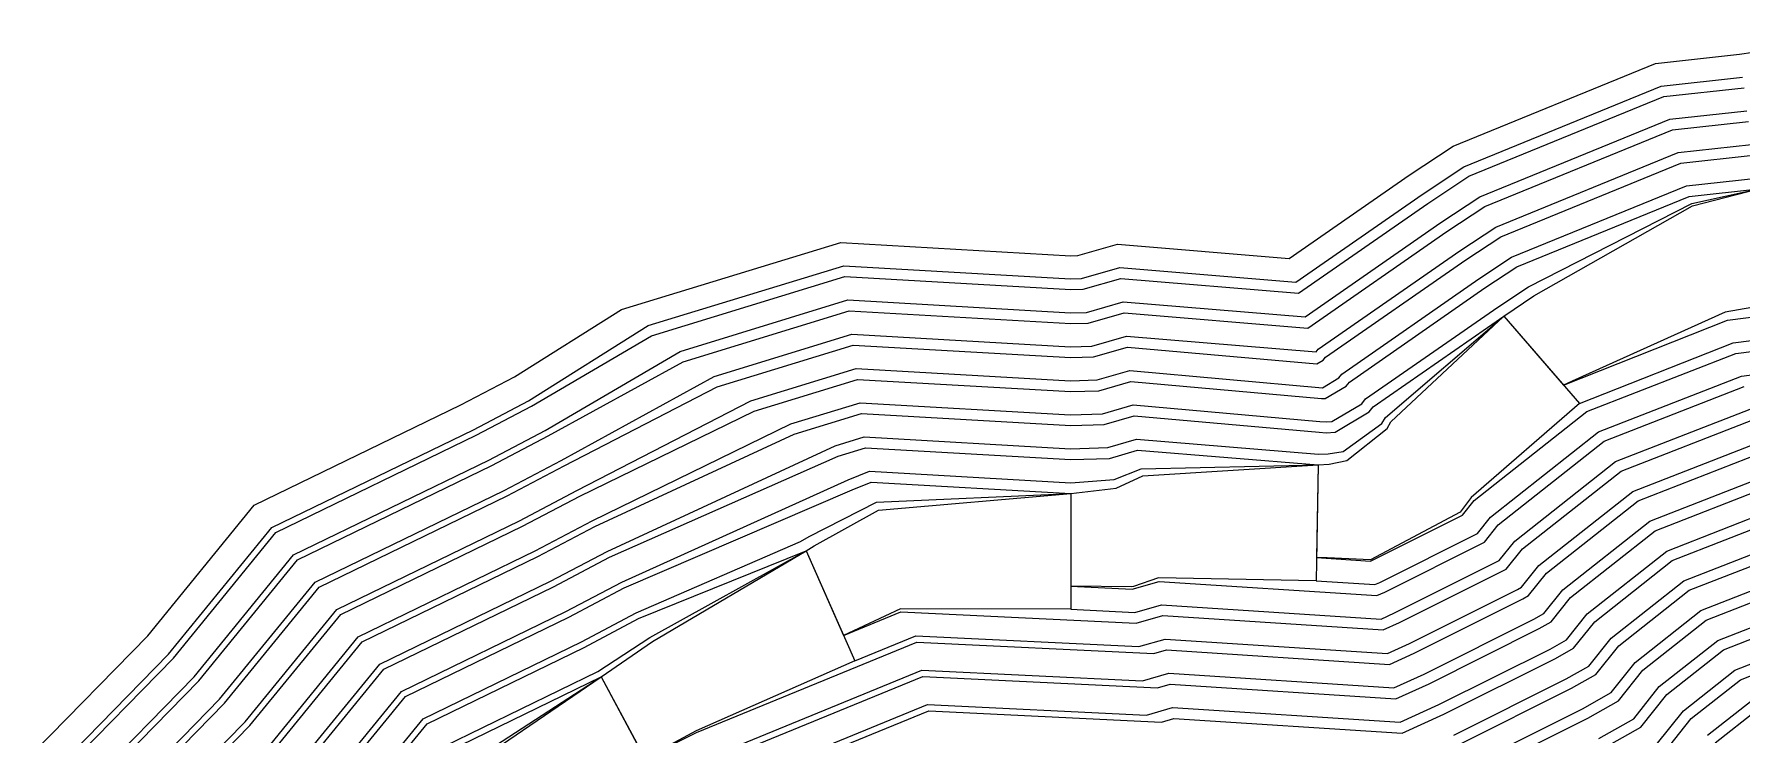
# Model space of a CAD drawing. Extents: x 740379 to 741806, y 7642263 to 7643624.
# Drawn here: x 740419 to 741157, y 7643321 to 7643624 of the extents above; entities that cross this region are included whole.
import ezdxf

# ---------------------------------------------------------------- set-up
doc = ezdxf.new("R2010")
doc.units = 0

msp = doc.modelspace()

# ---------------------------------------------------------------- linework, layer by layer
at = {"layer": 'ROAD', "color": 7}
for points in [[(740419.347, 7643314.07, 280), (740468.454, 7643364.198, 280), (740514.45, 7643420.523, 280), (740603.66, 7643463.856, 280), (740626.898, 7643476.062, 280), (740673.082, 7643505.039, 280), (740767.803, 7643534.071, 280), (740867.104, 7643528.327, 280), (740870.134, 7643528.415, 280), (740887.265, 7643533.342, 280), (740961.509, 7643527.158, 280), (741013.244, 7643563.092, 280), (741032.252, 7643575.618, 280), (741119.689, 7643611.349, 280), (741155.989, 7643615.297, 280), (741214.936, 7643623.974, 280)], [(740432.717, 7643306.74, 270), (740479.481, 7643354.493, 270), (740523.774, 7643408.733, 270), (740610.319, 7643450.772, 270), (740634.24, 7643463.34, 270), (740686, 7643493.662, 270), (740769.584, 7643519.281, 270), (740867.096, 7643513.657, 270), (740872.41, 7643513.812, 270), (740888.731, 7643518.506, 270), (740965.545, 7643512.108, 270), (741021.415, 7643550.916, 270), (741039.124, 7643562.586, 270), (741123.325, 7643596.995, 270), (741157.937, 7643600.762, 270)], [(740446.086, 7643299.412, 260), (740490.509, 7643344.788, 260), (740533.098, 7643396.942, 260), (740616.979, 7643437.689, 260), (740641.356, 7643450.497, 260), (740699.712, 7643482.528, 260), (740771.366, 7643504.49, 260), (740867.089, 7643498.988, 260), (740874.685, 7643499.209, 260), (740890.196, 7643503.67, 260), (740969.581, 7643497.058, 260), (741029.585, 7643538.739, 260), (741045.997, 7643549.554, 260), (741126.963, 7643582.642, 260), (741159.886, 7643586.228, 260)], [(740459.456, 7643292.086, 250), (740501.537, 7643335.085, 250), (740542.422, 7643385.152, 250), (740623.639, 7643424.606, 250), (740648.264, 7643437.544, 250), (740714.403, 7643471.695, 250), (740773.15, 7643489.701, 250), (740867.083, 7643484.318, 250), (740876.96, 7643484.605, 250), (740891.649, 7643488.83, 250), (740973.465, 7643481.567, 250), (740976.199, 7643483.184, 250), (740977.199, 7643484.495, 250), (741037.756, 7643526.563, 250), (741052.87, 7643536.523, 250), (741130.601, 7643568.288, 250), (741161.835, 7643571.694, 250)], [(740472.827, 7643284.76, 240), (740512.566, 7643325.383, 240), (740551.746, 7643373.361, 240), (740630.299, 7643411.523, 240), (740654.982, 7643424.493, 240), (740730.286, 7643461.227, 240), (740774.935, 7643474.912, 240), (740867.077, 7643469.649, 240), (740879.235, 7643470.002, 240), (740893.075, 7643473.983, 240), (740975.386, 7643466.674, 240), (740976.935, 7643466.582, 240), (740986.125, 7643472.02, 240), (740987.459, 7643473.769, 240), (741045.926, 7643514.387, 240), (741059.742, 7643523.491, 240), (741134.24, 7643553.935, 240), (741164.217, 7643557.204, 240)], [(740523.596, 7643315.681, 230), (740561.07, 7643361.571, 230), (740636.96, 7643398.44, 230), (740661.53, 7643411.355, 230), (740747.607, 7643451.199, 230), (740776.721, 7643460.123, 230), (740867.073, 7643454.979, 230), (740881.51, 7643455.399, 230), (740894.501, 7643459.135, 230), (740974.371, 7643452.046, 230), (740977.395, 7643451.866, 230), (740981.356, 7643452.16, 230), (740996.051, 7643460.856, 230), (740997.719, 7643463.043, 230), (741054.144, 7643502.242, 230), (741079.959, 7643472.479, 230), (741150.723, 7643500.427, 230), (741219.822, 7643509.257, 230)], [(740534.627, 7643305.98, 220), (740570.394, 7643349.781, 220), (740643.622, 7643385.358, 220), (740667.927, 7643398.141, 220), (740766.648, 7643441.699, 220), (740778.509, 7643445.334, 220), (740867.069, 7643440.31, 220), (740883.786, 7643440.796, 220), (740895.98, 7643444.303, 220), (740974.018, 7643437.943, 220), (740973.289, 7643397.961, 220), (740996.635, 7643396.443, 220), (741036.305, 7643416.265, 220), (741041.361, 7643422.608, 220), (741090.077, 7643461.033, 220), (741154.392, 7643486.113, 220), (741220.047, 7643494.503, 220)], [(740545.658, 7643296.28, 210), (740579.718, 7643337.991, 210), (740650.286, 7643372.277, 210), (740674.257, 7643384.893, 210), (740772.683, 7643427.25, 210), (740780.908, 7643430.511, 210), (740867.163, 7643425.618, 210), (740867.087, 7643385.629, 210), (740893.587, 7643384.342, 210), (740905.23, 7643387.69, 210), (740999.361, 7643381.572, 210), (741002.702, 7643383.083, 210), (741045.753, 7643404.595, 210), (741051.771, 7643412.144, 210), (741097.441, 7643448.166, 210), (741158.04, 7643471.797, 210)], [(740557.302, 7643287.331, 200), (740589.043, 7643326.201, 200), (740656.953, 7643359.197, 200), (740680.459, 7643371.584, 200), (740752.785, 7643400.931, 200), (740768.945, 7643364.345, 200), (740793.732, 7643374.513, 200), (740895.303, 7643369.578, 200), (740906.828, 7643372.892, 200), (741002.068, 7643366.702, 200), (741009.083, 7643369.88, 200), (741055.202, 7643392.924, 200), (741062.181, 7643401.679, 200), (741104.806, 7643435.299, 200), (741161.687, 7643457.481, 200)], [(740598.367, 7643314.411, 190), (740664.215, 7643346.406, 190), (740683.185, 7643311.195, 190), (740705.476, 7643322.444, 190), (740800.646, 7643361.482, 190), (740902.927, 7643356.513, 190), (740908.426, 7643358.094, 190), (741004.777, 7643351.832, 190), (741015.468, 7643356.678, 190), (741062.433, 7643380.153, 190), (741064.881, 7643381.543, 190), (741072.591, 7643391.215, 190), (741112.17, 7643422.433, 190), (741165.334, 7643443.165, 190)], [(740711.481, 7643309.041, 180), (740803.195, 7643346.662, 180), (740904.595, 7643341.735, 180), (740910.024, 7643343.296, 180), (741007.489, 7643336.962, 180), (741021.854, 7643343.478, 180), (741069.443, 7643367.272, 180), (741074.582, 7643370.19, 180), (741083.001, 7643380.75, 180), (741119.534, 7643409.566, 180), (741168.982, 7643428.848, 180)], [(740717.486, 7643295.638, 170), (740805.745, 7643331.841, 170), (740906.262, 7643326.957, 170), (740911.621, 7643328.498, 170), (741010.203, 7643322.091, 170), (741028.243, 7643330.279, 170), (741076.454, 7643354.391, 170), (741084.284, 7643358.837, 170), (741093.411, 7643370.286, 170), (741126.898, 7643396.699, 170), (741172.629, 7643414.532, 170)], [(741034.634, 7643317.08, 160), (741083.465, 7643341.51, 160), (741093.985, 7643347.483, 160), (741103.821, 7643359.822, 160), (741134.262, 7643383.832, 160), (741176.276, 7643400.216, 160)], [(741041.027, 7643303.883, 150), (741090.477, 7643328.629, 150), (741103.686, 7643336.13, 150), (741114.231, 7643349.357, 150), (741141.627, 7643370.965, 150), (741179.924, 7643385.9, 150)], [(741097.49, 7643315.749, 140), (741113.388, 7643324.777, 140), (741124.641, 7643338.893, 140), (741148.991, 7643358.099, 140), (741183.571, 7643371.583, 140)], [(741123.089, 7643313.424, 130), (741135.051, 7643328.428, 130), (741156.355, 7643345.232, 130), (741187.218, 7643357.267, 130)], [(741145.461, 7643317.964, 120), (741163.719, 7643332.365, 120)]]:
    msp.add_polyline3d(points, dxfattribs=at)
at = {"layer": 'ROAD', "color": 3}
for points in [[(740430.276, 7643308.078, 280), (740477.406, 7643356.187, 280), (740522.072, 7643410.885, 280), (740609.073, 7643453.144, 280), (740632.886, 7643465.652, 280), (740684.634, 7643498.12, 280), (740769.017, 7643523.984, 280), (740866.961, 7643518.318, 280), (740871.686, 7643518.456, 280), (740888.264, 7643523.224, 280), (740964.262, 7643516.894, 280), (741018.849, 7643554.809, 280), (741036.939, 7643566.73, 280), (741122.169, 7643601.56, 280), (741157.258, 7643605.376, 280)], [(740443.646, 7643300.75, 270), (740488.434, 7643346.483, 270), (740531.396, 7643399.094, 270), (740615.732, 7643440.061, 270), (740640.067, 7643452.846, 270), (740698.346, 7643486.987, 270), (740770.799, 7643509.194, 270), (740866.954, 7643503.649, 270), (740873.961, 7643503.853, 270), (740889.73, 7643508.388, 270), (740968.298, 7643501.844, 270), (741027.019, 7643542.633, 270), (741043.811, 7643553.699, 270), (741125.806, 7643587.206, 270), (741159.206, 7643590.842, 270)], [(740457.016, 7643293.423, 260), (740499.462, 7643336.78, 260), (740540.72, 7643387.304, 260), (740622.392, 7643426.978, 260), (740647.034, 7643439.925, 260), (740713.037, 7643476.153, 260), (740772.582, 7643494.404, 260), (740866.947, 7643488.979, 260), (740876.237, 7643489.249, 260), (740891.196, 7643493.552, 260), (740973.042, 7643486.735, 260), (740973.936, 7643487.907, 260), (741035.19, 7643530.457, 260), (741050.684, 7643540.667, 260), (741129.444, 7643572.853, 260), (741161.156, 7643576.307, 260)], [(740470.386, 7643286.097, 250), (740510.491, 7643327.077, 250), (740550.044, 7643375.513, 250), (740629.052, 7643413.895, 250), (740653.807, 7643426.901, 250), (740728.92, 7643465.685, 250), (740774.367, 7643479.615, 250), (740866.942, 7643474.31, 250), (740878.512, 7643474.646, 250), (740892.622, 7643478.705, 250), (740975.788, 7643471.322, 250), (740982.968, 7643475.571, 250), (740984.196, 7643477.18, 250), (741043.36, 7643518.28, 250), (741057.557, 7643527.635, 250), (741133.083, 7643558.5, 250), (741163.484, 7643561.815, 250)], [(740521.521, 7643317.376, 240), (740559.368, 7643363.723, 240), (740635.713, 7643400.812, 240), (740660.404, 7643413.787, 240), (740746.24, 7643455.657, 240), (740776.153, 7643464.826, 240), (740866.937, 7643459.641, 240), (740880.787, 7643460.043, 240), (740894.048, 7643463.857, 240), (740974.647, 7643456.7, 240), (740977.36, 7643456.539, 240), (740979.921, 7643456.73, 240), (740992.895, 7643464.406, 240), (740994.456, 7643466.454, 240), (741051.531, 7643506.104, 240), (741064.782, 7643514.837, 240), (741135.342, 7643550.861, 240), (741164.217, 7643557.204, 240)], [(740532.551, 7643307.675, 230), (740568.692, 7643351.933, 230), (740642.374, 7643387.73, 230), (740666.845, 7643400.592, 230), (740765.281, 7643446.157, 230), (740777.94, 7643450.037, 230), (740866.934, 7643444.971, 230), (740883.062, 7643445.44, 230), (740895.51, 7643449.02, 230), (740974.163, 7643442.61, 230), (740978.245, 7643442.763, 230), (740984.792, 7643443.745, 230), (741001.508, 7643455.843, 230), (741003.102, 7643458.491, 230), (741054.144, 7643502.242, 230), (741086.906, 7643464.471, 230), (741153.232, 7643490.666, 230), (741219.975, 7643499.195, 230)], [(740543.582, 7643297.975, 220), (740578.016, 7643340.143, 220), (740649.038, 7643374.648, 220), (740673.198, 7643387.354, 220), (740770.964, 7643431.584, 220), (740780.145, 7643435.225, 220), (740867.159, 7643430.289, 220), (740885.886, 7643431.69, 220), (740897.591, 7643436.346, 220), (740974.018, 7643437.943, 220), (740973.106, 7643387.951, 220), (740998.501, 7643386.301, 220), (741000.618, 7643387.254, 220), (741042.749, 7643408.306, 220), (741048.461, 7643415.471, 220), (741095.099, 7643452.258, 220), (741156.88, 7643476.35, 220), (741220.2, 7643484.442, 220)], [(740555.226, 7643289.026, 210), (740587.341, 7643328.353, 210), (740655.704, 7643361.568, 210), (740679.452, 7643374.067, 210), (740750.357, 7643404.912, 210), (740754.145, 7643406.991, 210), (740783.196, 7643421.875, 210), (740867.163, 7643425.618, 210), (740867.068, 7643375.618, 210), (740894.757, 7643374.273, 210), (740906.32, 7643377.598, 210), (741001.206, 7643371.431, 210), (741006.999, 7643374.051, 210), (741052.197, 7643396.636, 210), (741058.871, 7643405.007, 210), (741102.464, 7643439.391, 210), (741160.527, 7643462.033, 210)], [(740596.665, 7643316.563, 200), (740662.894, 7643348.743, 200), (740685.351, 7643363.498, 200), (740752.785, 7643400.931, 200), (740773.796, 7643353.365, 200), (740800.18, 7643364.187, 200), (740896.474, 7643359.509, 200), (740907.918, 7643362.8, 200), (741003.915, 7643356.561, 200), (741013.383, 7643360.849, 200), (741060.13, 7643384.208, 200), (741061.796, 7643385.154, 200), (741069.281, 7643394.543, 200), (741109.828, 7643426.524, 200), (741164.174, 7643447.717, 200)], [(740710.464, 7643311.52, 190), (740802.73, 7643349.367, 190), (740898.141, 7643344.731, 190), (740909.515, 7643348.002, 190), (741006.627, 7643341.691, 190), (741019.769, 7643347.649, 190), (741067.14, 7643371.327, 190), (741071.497, 7643373.801, 190), (741079.691, 7643384.078, 190), (741117.192, 7643413.658, 190), (741167.822, 7643433.401, 190)], [(740716.469, 7643298.117, 180), (740805.279, 7643334.546, 180), (740899.809, 7643329.953, 180), (740911.113, 7643333.204, 180), (741009.34, 7643326.82, 180), (741026.158, 7643334.449, 180), (741074.151, 7643358.446, 180), (741081.198, 7643362.447, 180), (741090.101, 7643373.614, 180), (741124.556, 7643400.791, 180), (741171.469, 7643419.085, 180)], [(741032.548, 7643321.25, 170), (741081.163, 7643345.565, 170), (741090.9, 7643351.094, 170), (741100.511, 7643363.149, 170), (741131.92, 7643387.924, 170), (741175.116, 7643404.769, 170)], [(741038.94, 7643308.053, 160), (741088.175, 7643332.684, 160), (741100.601, 7643339.741, 160), (741110.921, 7643352.685, 160), (741139.285, 7643375.057, 160), (741178.764, 7643390.452, 160)], [(741095.187, 7643319.804, 150), (741110.302, 7643328.387, 150), (741121.331, 7643342.221, 150), (741146.649, 7643362.19, 150), (741182.411, 7643376.136, 150)], [(741120.004, 7643317.034, 140), (741131.741, 7643331.756, 140), (741154.013, 7643349.324, 140), (741186.058, 7643361.82, 140)], [(740604.706, 7643307.782, 190), (740664.215, 7643346.406, 190), (740688.879, 7643300.627, 190)], [(741142.151, 7643321.292, 130), (741161.377, 7643336.457, 130)]]:
    msp.add_polyline3d(points, dxfattribs=at)
at = {"layer": 'ROAD', "color": 1}
for points in [[(740432.717, 7643306.74, 270), (740479.481, 7643354.493, 270), (740523.774, 7643408.733, 270), (740610.319, 7643450.772, 270), (740634.24, 7643463.34, 270), (740686, 7643493.662, 270), (740769.584, 7643519.281, 270), (740867.096, 7643513.657, 270), (740872.41, 7643513.812, 270), (740888.731, 7643518.506, 270), (740965.545, 7643512.108, 270), (741021.415, 7643550.916, 270), (741039.124, 7643562.586, 270), (741123.325, 7643596.995, 270), (741157.937, 7643600.762, 270)], [(740446.086, 7643299.412, 260), (740490.509, 7643344.788, 260), (740533.098, 7643396.942, 260), (740616.979, 7643437.689, 260), (740641.356, 7643450.497, 260), (740699.712, 7643482.528, 260), (740771.366, 7643504.49, 260), (740867.089, 7643498.988, 260), (740874.685, 7643499.209, 260), (740890.196, 7643503.67, 260), (740969.581, 7643497.058, 260), (741029.585, 7643538.739, 260), (741045.997, 7643549.554, 260), (741126.963, 7643582.642, 260), (741159.886, 7643586.228, 260)], [(740459.456, 7643292.086, 250), (740501.537, 7643335.085, 250), (740542.422, 7643385.152, 250), (740623.639, 7643424.606, 250), (740648.264, 7643437.544, 250), (740714.403, 7643471.695, 250), (740773.15, 7643489.701, 250), (740867.083, 7643484.318, 250), (740876.96, 7643484.605, 250), (740891.649, 7643488.83, 250), (740973.465, 7643481.567, 250), (740976.199, 7643483.184, 250), (740977.199, 7643484.495, 250), (741037.756, 7643526.563, 250), (741052.87, 7643536.523, 250), (741130.601, 7643568.288, 250), (741161.835, 7643571.694, 250)], [(740472.827, 7643284.76, 240), (740512.566, 7643325.383, 240), (740551.746, 7643373.361, 240), (740630.299, 7643411.523, 240), (740654.982, 7643424.493, 240), (740730.286, 7643461.227, 240), (740774.935, 7643474.912, 240), (740867.077, 7643469.649, 240), (740879.235, 7643470.002, 240), (740893.075, 7643473.983, 240), (740975.386, 7643466.674, 240), (740976.935, 7643466.582, 240), (740986.125, 7643472.02, 240), (740987.459, 7643473.769, 240), (741045.926, 7643514.387, 240), (741059.742, 7643523.491, 240), (741134.24, 7643553.935, 240), (741164.217, 7643557.204, 240)], [(740523.596, 7643315.681, 230), (740561.07, 7643361.571, 230), (740636.96, 7643398.44, 230), (740661.53, 7643411.355, 230), (740747.607, 7643451.199, 230), (740776.721, 7643460.123, 230), (740867.073, 7643454.979, 230), (740881.51, 7643455.399, 230), (740894.501, 7643459.135, 230), (740974.371, 7643452.046, 230), (740977.395, 7643451.866, 230), (740981.356, 7643452.16, 230), (740996.051, 7643460.856, 230), (740997.719, 7643463.043, 230), (741054.144, 7643502.242, 230), (741054.144, 7643502.242, 230), (741067.066, 7643510.983, 230.404), (741135.711, 7643549.826, 237.661), (741164.217, 7643557.204, 240)], [(741172.861, 7643507.957, 240), (741149.827, 7643503.914, 237.661), (741083.644, 7643474.137, 230.404), (741079.959, 7643472.479, 230), (741079.959, 7643472.479, 230), (741150.723, 7643500.427, 230), (741219.822, 7643509.257, 230)], [(740534.627, 7643305.98, 220), (740570.394, 7643349.781, 220), (740643.622, 7643385.358, 220), (740667.927, 7643398.141, 220), (740766.648, 7643441.699, 220), (740778.509, 7643445.334, 220), (740867.069, 7643440.31, 220), (740883.786, 7643440.796, 220), (740895.98, 7643444.303, 220), (740974.018, 7643437.943, 220), (740974.018, 7643437.943, 220), (740978.659, 7643438.333, 220.463), (740986.378, 7643439.862, 221.251), (741003.791, 7643453.746, 223.48), (741005.333, 7643456.602, 223.804), (741054.144, 7643502.242, 230), (741086.906, 7643464.471, 230), (741040.102, 7643423.874, 223.804), (741035.259, 7643417.557, 223.48), (740996.516, 7643397.036, 221.251), (740977.92, 7643397.876, 220.463), (740973.289, 7643397.961, 220), (740973.289, 7643397.961, 220), (740996.635, 7643396.443, 220), (741036.305, 7643416.265, 220), (741041.361, 7643422.608, 220), (741090.077, 7643461.033, 220), (741154.392, 7643486.113, 220), (741220.047, 7643494.503, 220)], [(740545.658, 7643296.28, 210), (740579.718, 7643337.991, 210), (740650.286, 7643372.277, 210), (740674.257, 7643384.893, 210), (740772.683, 7643427.25, 210), (740780.908, 7643430.511, 210), (740867.163, 7643425.618, 210), (740867.163, 7643425.618, 210), (740886.737, 7643428.003, 211.971), (740886.737, 7643428.003, 211.971), (740898.229, 7643433.189, 213.195), (740974.018, 7643437.943, 220), (740973.106, 7643387.951, 220), (740905.068, 7643389.193, 213.195), (740894.183, 7643385.506, 212.046), (740893.479, 7643385.267, 211.971), (740867.087, 7643385.629, 210), (740867.087, 7643385.629, 210), (740893.587, 7643384.342, 210), (740905.23, 7643387.69, 210), (740999.361, 7643381.572, 210), (741002.702, 7643383.083, 210), (741045.753, 7643404.595, 210), (741051.771, 7643412.144, 210), (741097.441, 7643448.166, 210), (741158.04, 7643471.797, 210)], [(740557.302, 7643287.331, 200), (740589.043, 7643326.201, 200), (740656.953, 7643359.197, 200), (740680.459, 7643371.584, 200), (740752.785, 7643400.931, 200), (740752.785, 7643400.931, 200), (740756.312, 7643403.081, 200.413), (740784.097, 7643418.485, 202.645), (740867.163, 7643425.618, 210), (740867.068, 7643375.618, 210), (740793.517, 7643375.758, 202.645), (740773.288, 7643366.335, 200.413), (740768.945, 7643364.345, 200), (740768.945, 7643364.345, 200), (740793.732, 7643374.513, 200), (740895.303, 7643369.578, 200), (740906.828, 7643372.892, 200), (741002.068, 7643366.702, 200), (741009.083, 7643369.88, 200), (741055.202, 7643392.924, 200), (741062.181, 7643401.679, 200), (741104.806, 7643435.299, 200), (741161.687, 7643457.481, 200)], [(740683.185, 7643311.195, 190), (740705.476, 7643322.444, 190), (740800.646, 7643361.482, 190), (740902.927, 7643356.513, 190), (740908.426, 7643358.094, 190), (741004.777, 7643351.832, 190), (741015.468, 7643356.678, 190), (741062.433, 7643380.153, 190), (741064.881, 7643381.543, 190), (741072.591, 7643391.215, 190), (741112.17, 7643422.433, 190), (741165.334, 7643443.165, 190)], [(740711.481, 7643309.041, 180), (740803.195, 7643346.662, 180), (740904.595, 7643341.735, 180), (740910.024, 7643343.296, 180), (741007.489, 7643336.962, 180), (741021.854, 7643343.478, 180), (741069.443, 7643367.272, 180), (741074.582, 7643370.19, 180), (741083.001, 7643380.75, 180), (741119.534, 7643409.566, 180), (741168.982, 7643428.848, 180)], [(740717.486, 7643295.638, 170), (740805.745, 7643331.841, 170), (740906.262, 7643326.957, 170), (740911.621, 7643328.498, 170), (741010.203, 7643322.091, 170), (741028.243, 7643330.279, 170), (741076.454, 7643354.391, 170), (741084.284, 7643358.837, 170), (741093.411, 7643370.286, 170), (741126.898, 7643396.699, 170), (741172.629, 7643414.532, 170)], [(740598.367, 7643314.411, 190), (740664.215, 7643346.406, 190), (740664.215, 7643346.406, 190), (740686.37, 7643361.769, 192.511), (740752.785, 7643400.931, 200), (740773.796, 7643353.365, 200), (740705.289, 7643323.104, 192.511), (740683.185, 7643311.195, 190)], [(741034.634, 7643317.08, 160), (741083.465, 7643341.51, 160), (741093.985, 7643347.483, 160), (741103.821, 7643359.822, 160), (741134.262, 7643383.832, 160), (741176.276, 7643400.216, 160)], [(741041.027, 7643303.883, 150), (741090.477, 7643328.629, 150), (741103.686, 7643336.13, 150), (741114.231, 7643349.357, 150), (741141.627, 7643370.965, 150), (741179.924, 7643385.9, 150)], [(741097.49, 7643315.749, 140), (741113.388, 7643324.777, 140), (741124.641, 7643338.893, 140), (741148.991, 7643358.099, 140), (741183.571, 7643371.583, 140)], [(741123.089, 7643313.424, 130), (741135.051, 7643328.428, 130), (741156.355, 7643345.232, 130), (741187.218, 7643357.267, 130)], [(740605.868, 7643306.567, 183.835), (740664.215, 7643346.406, 190), (740688.879, 7643300.627, 190)], [(741145.461, 7643317.964, 120), (741163.719, 7643332.365, 120)]]:
    msp.add_polyline3d(points, dxfattribs=at)

doc.saveas('drawing.dxf')
